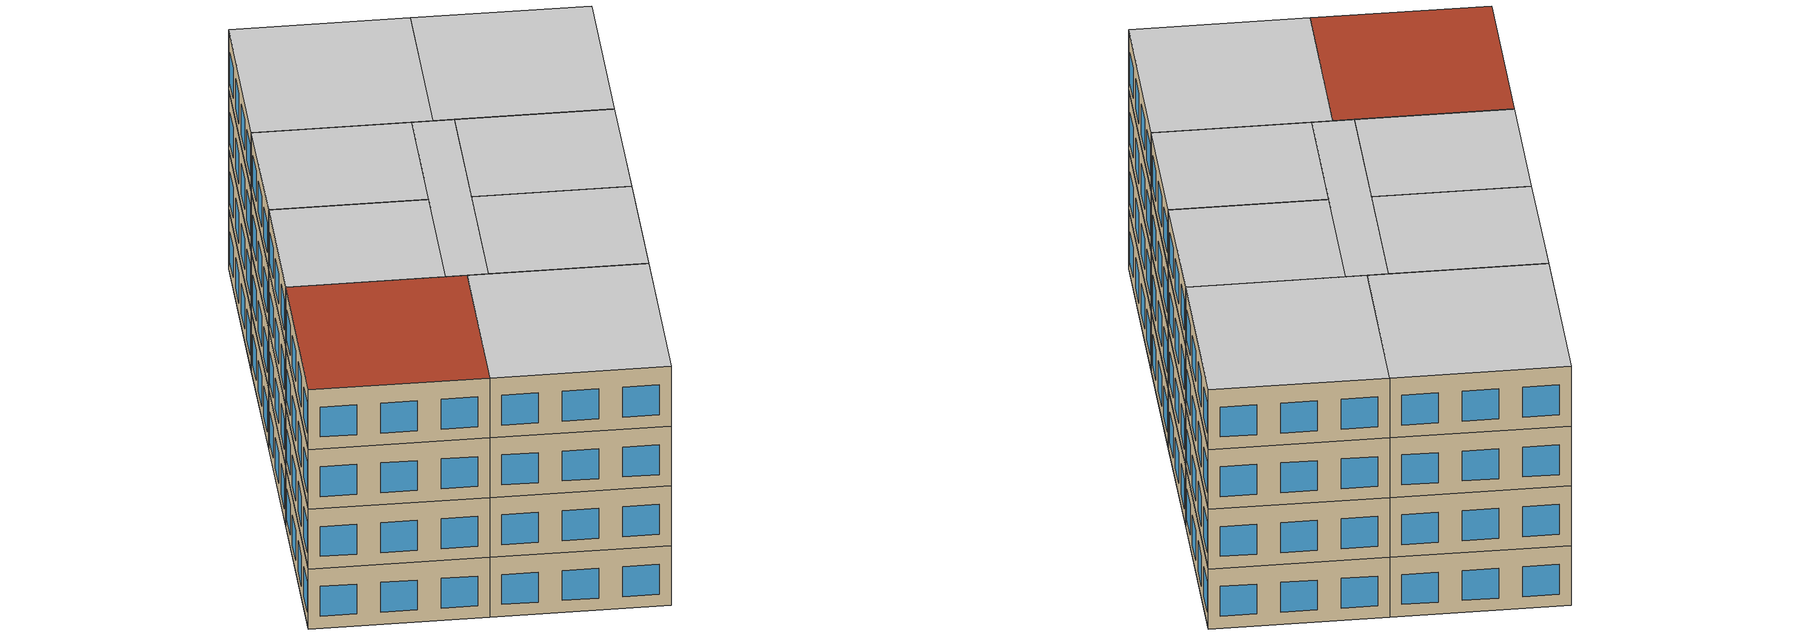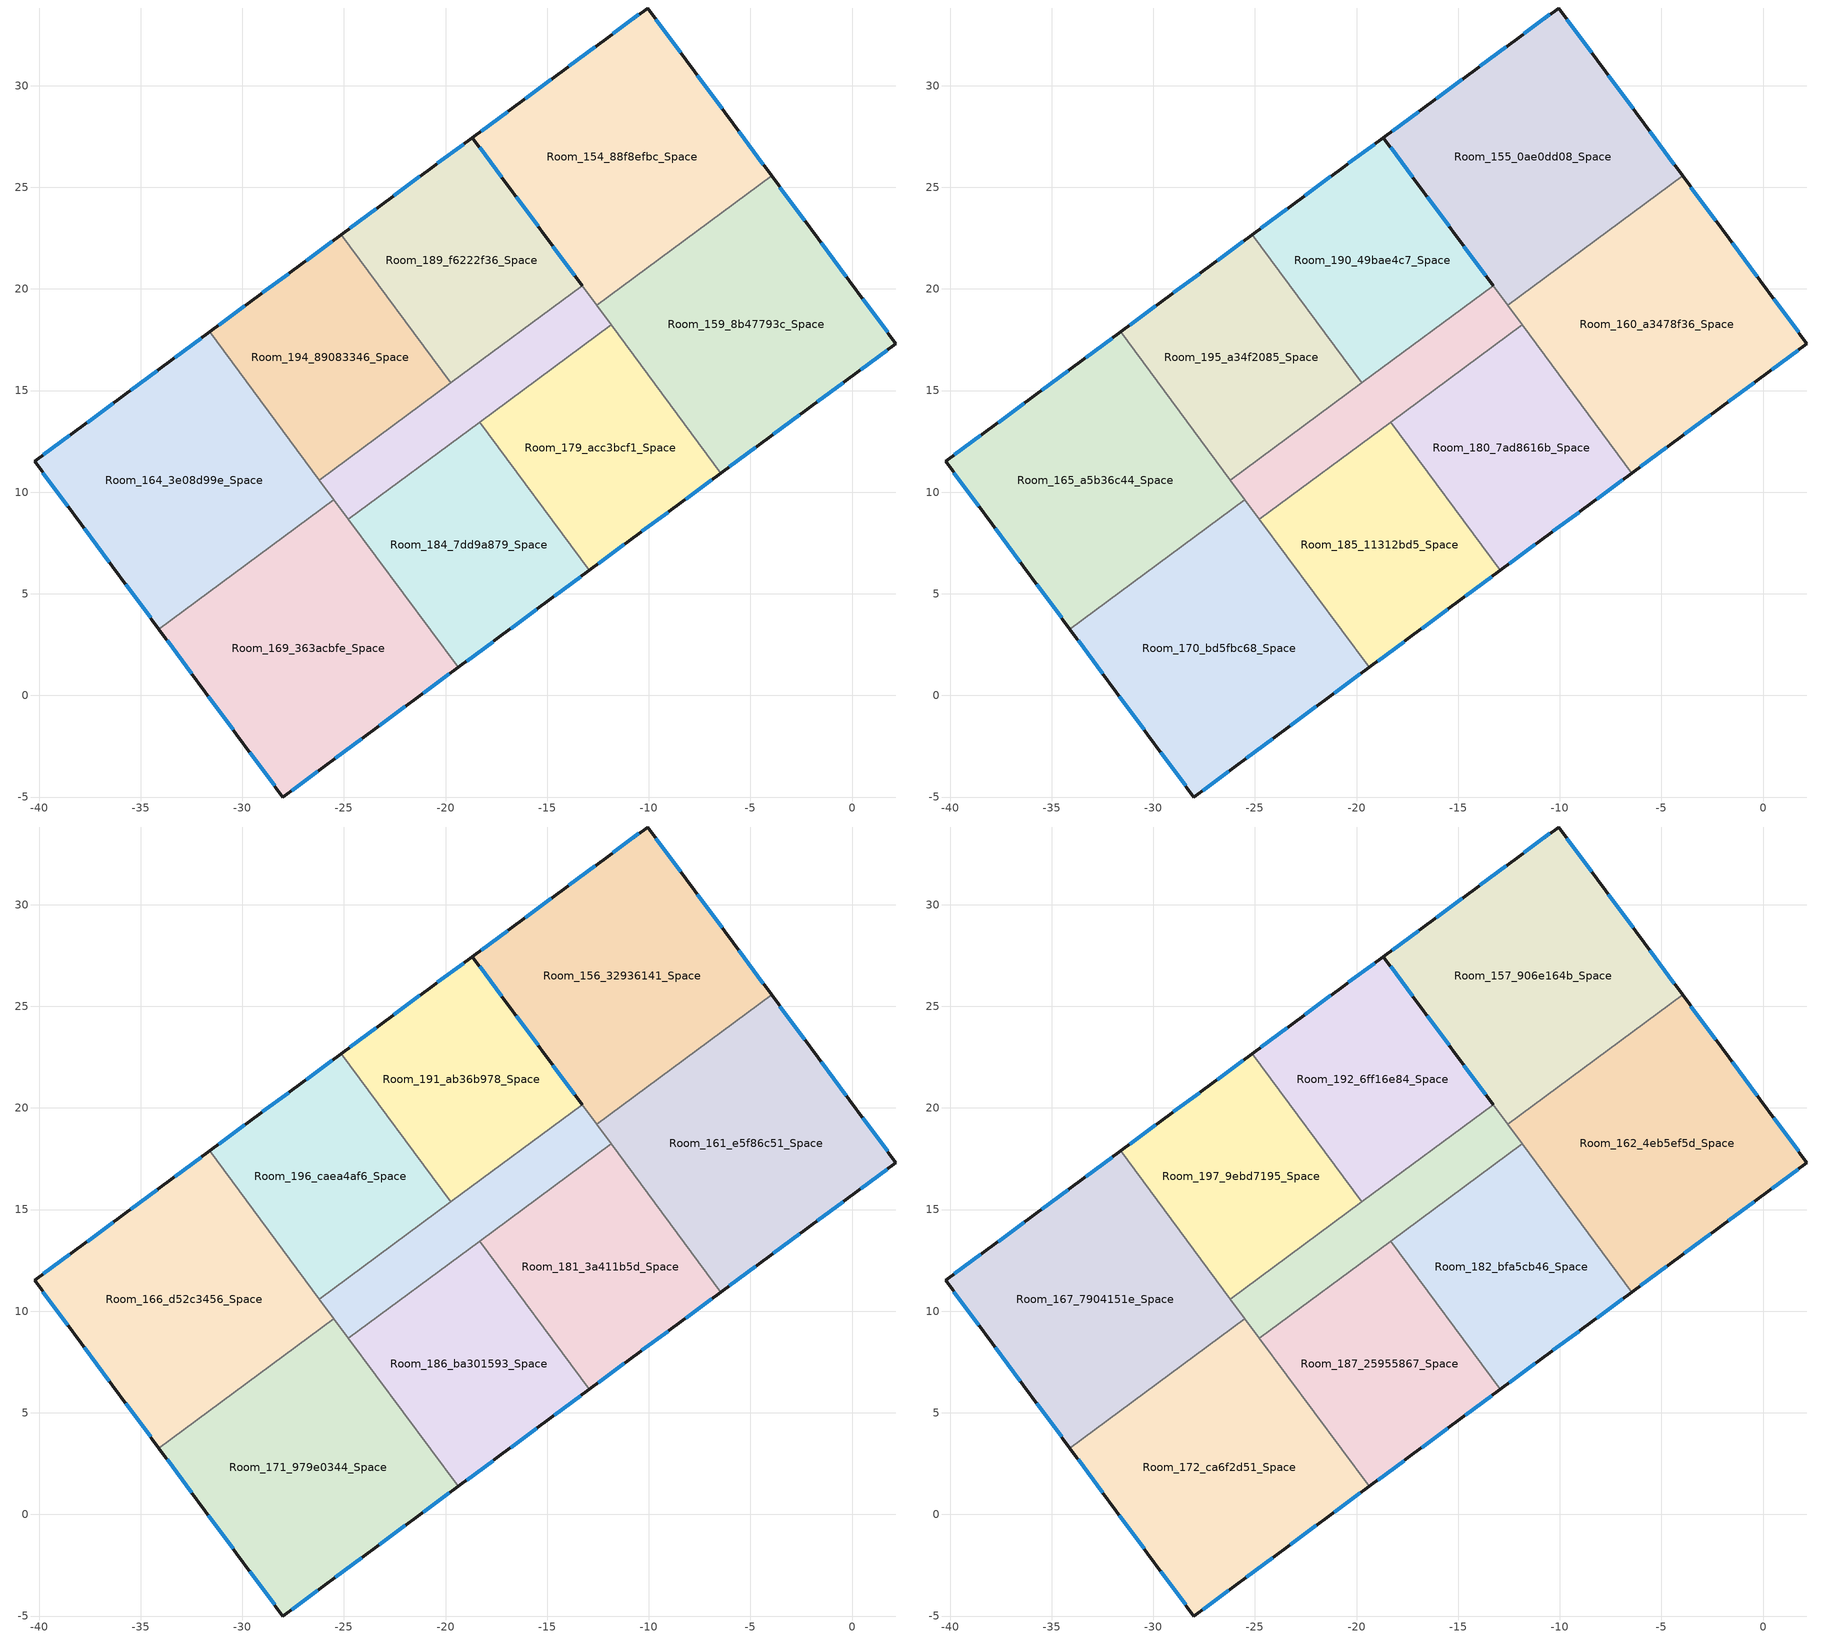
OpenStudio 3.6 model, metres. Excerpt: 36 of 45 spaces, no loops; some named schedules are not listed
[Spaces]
Room_154_88f8efbc_Space
 floor ground: -10.06,33.82 -3.95,25.56 -12.57,19.19 -18.67,27.45 z0
 wall outside: -3.95,25.56 -10.06,33.82 -18.67,27.45 -13.28,20.15 z0:4
 wall to Room_174_8eef18f5_Space: -13.28,20.15 -12.57,19.19 z0:4
 wall to Room_159_8b47793c_Space: -12.57,19.19 -3.95,25.56 z0:4
 window: -4.36,26.11 -5.58,27.76 / -6.39,28.86 -7.62,30.52 / -8.43,31.62 -9.65,33.27 / -10.49,33.5 -11.78,32.54 / -12.64,31.91 -13.94,30.95 / -14.8,30.31 -16.09,29.36 / -16.95,28.72 -18.24,27.76 / -18.31,26.96 -17.24,25.5 / -16.52,24.53 -15.44,23.07 / -14.72,22.1 -13.64,20.64 z0.8:2.8
Room_159_8b47793c_Space
 floor ground: -3.95,25.56 2.16,17.31 -6.46,10.93 -12.57,19.19 z0
 wall outside: -6.46,10.93 2.16,17.31 -3.95,25.56 z0:4
 wall to Room_179_acc3bcf1_Space: -11.85,18.22 -6.46,10.93 z0:4
 wall to Room_174_8eef18f5_Space: -12.57,19.19 -11.85,18.22 z0:4
 window: 1.75,17.86 0.53,19.51 / -0.29,20.61 -1.51,22.26 / -2.32,23.36 -3.54,25.01 / -6.03,11.25 -4.74,12.21 / -3.87,12.84 -2.58,13.8 / -1.72,14.44 -0.43,15.39 / 0.43,16.03 1.73,16.99 z0.8:2.8
Room_164_3e08d99e_Space
 floor ground: -31.6,17.89 -25.49,9.63 -34.11,3.26 -40.21,11.51 z0
 wall outside: -31.6,17.89 -40.21,11.51 -34.11,3.26 z0:4
 wall to Room_174_8eef18f5_Space: -25.49,9.63 -26.2,10.59 z0:4
 wall to Room_169_363acbfe_Space: -34.11,3.26 -25.49,9.63 z0:4
 wall to Room_194_89083346_Space: -26.2,10.59 -31.6,17.89 z0:4
 window: -39.81,10.96 -38.59,9.31 / -37.77,8.21 -36.55,6.56 / -35.74,5.46 -34.51,3.81 / -32.03,17.57 -33.32,16.61 / -34.18,15.97 -35.48,15.02 / -36.34,14.38 -37.63,13.43 / -38.49,12.79 -39.78,11.83 z0.8:2.8
Room_169_363acbfe_Space
 floor ground: -25.49,9.63 -19.38,1.37 -28,-5 -34.11,3.26 z0
 wall outside: -34.11,3.26 -28,-5 -19.38,1.37 z0:4
 wall to Room_184_7dd9a879_Space: -19.38,1.37 -24.78,8.66 z0:4
 wall to Room_174_8eef18f5_Space: -24.78,8.66 -25.49,9.63 z0:4
 window: -33.7,2.71 -32.48,1.05 / -31.66,-0.05 -30.44,-1.7 / -29.63,-2.8 -28.41,-4.45 / -27.57,-4.68 -26.28,-3.73 / -25.42,-3.09 -24.12,-2.13 / -23.26,-1.5 -21.97,-0.54 / -21.11,0.1 -19.82,1.05 z0.8:2.8
Room_174_8eef18f5_Space
 floor ground: -13.28,20.15 -11.85,18.22 -24.78,8.66 -26.2,10.59 z0
 wall to Room_194_89083346_Space: -19.74,15.37 -26.2,10.59 z0:4
 wall to Room_189_f6222f36_Space: -13.28,20.15 -19.74,15.37 z0:4
 wall to Room_184_7dd9a879_Space: -24.78,8.66 -18.32,13.44 z0:4
 wall to Room_179_acc3bcf1_Space: -18.32,13.44 -11.85,18.22 z0:4
Room_179_acc3bcf1_Space
 floor ground: -11.85,18.22 -6.46,10.93 -12.92,6.15 -18.32,13.44 z0
 wall outside: -12.92,6.15 -6.46,10.93 z0:4
 wall to Room_184_7dd9a879_Space: -18.32,13.44 -12.92,6.15 z0:4
 window: -12.49,6.47 -11.2,7.43 / -10.34,8.06 -9.04,9.02 / -8.18,9.66 -6.89,10.61 z0.8:2.8
Room_184_7dd9a879_Space
 floor ground: -18.32,13.44 -12.92,6.15 -19.38,1.37 -24.78,8.66 z0
 wall outside: -19.38,1.37 -12.92,6.15 z0:4
 window: -18.95,1.69 -17.66,2.65 / -16.8,3.28 -15.51,4.24 / -14.64,4.88 -13.35,5.83 z0.8:2.8
Room_189_f6222f36_Space
 floor ground: -18.67,27.45 -13.28,20.15 -19.74,15.37 -25.14,22.67 z0
 wall outside: -13.28,20.15 -18.67,27.45 -25.14,22.67 z0:4
 wall to Room_194_89083346_Space: -25.14,22.67 -19.74,15.37 z0:4
 window: -19.11,27.13 -20.4,26.17 / -21.26,25.53 -22.55,24.58 / -23.41,23.94 -24.71,22.98 / -13.64,20.64 -14.72,22.1 / -15.44,23.07 -16.52,24.53 / -17.24,25.5 -18.31,26.96 z0.8:2.8
Room_194_89083346_Space
 floor ground: -25.14,22.67 -19.74,15.37 -26.2,10.59 -31.6,17.89 z0
 wall outside: -25.14,22.67 -31.6,17.89 z0:4
 window: -25.57,22.35 -26.86,21.39 / -27.72,20.75 -29.01,19.8 / -29.87,19.16 -31.17,18.21 z0.8:2.8
Room_155_0ae0dd08_Space
 floor to Room_154_88f8efbc_Space: -10.06,33.82 -3.95,25.56 -12.57,19.19 -18.67,27.45 z4
 wall outside: -3.95,25.56 -10.06,33.82 -18.67,27.45 -13.28,20.15 z4:8
 wall to Room_175_80535c83_Space: -13.28,20.15 -12.57,19.19 z4:8
 wall to Room_160_a3478f36_Space: -12.57,19.19 -3.95,25.56 z4:8
 window: -4.36,26.11 -5.58,27.76 / -6.39,28.86 -7.62,30.52 / -8.43,31.62 -9.65,33.27 / -10.49,33.5 -11.78,32.54 / -12.64,31.91 -13.94,30.95 / -14.8,30.31 -16.09,29.36 / -16.95,28.72 -18.24,27.76 / -18.31,26.96 -17.24,25.5 / -16.52,24.53 -15.44,23.07 / -14.72,22.1 -13.64,20.64 z4.8:6.8
Room_160_a3478f36_Space
 floor to Room_159_8b47793c_Space: -3.95,25.56 2.16,17.31 -6.46,10.93 -12.57,19.19 z4
 wall outside: -6.46,10.93 2.16,17.31 -3.95,25.56 z4:8
 wall to Room_180_7ad8616b_Space: -11.85,18.22 -6.46,10.93 z4:8
 wall to Room_175_80535c83_Space: -12.57,19.19 -11.85,18.22 z4:8
 window: 1.75,17.86 0.53,19.51 / -0.29,20.61 -1.51,22.26 / -2.32,23.36 -3.54,25.01 / -6.03,11.25 -4.74,12.21 / -3.87,12.84 -2.58,13.8 / -1.72,14.44 -0.43,15.39 / 0.43,16.03 1.73,16.99 z4.8:6.8
Room_165_a5b36c44_Space
 floor to Room_164_3e08d99e_Space: -31.6,17.89 -25.49,9.63 -34.11,3.26 -40.21,11.51 z4
 wall outside: -31.6,17.89 -40.21,11.51 -34.11,3.26 z4:8
 wall to Room_175_80535c83_Space: -25.49,9.63 -26.2,10.59 z4:8
 wall to Room_170_bd5fbc68_Space: -34.11,3.26 -25.49,9.63 z4:8
 wall to Room_195_a34f2085_Space: -26.2,10.59 -31.6,17.89 z4:8
 window: -39.81,10.96 -38.59,9.31 / -37.77,8.21 -36.55,6.56 / -35.74,5.46 -34.51,3.81 / -32.03,17.57 -33.32,16.61 / -34.18,15.97 -35.48,15.02 / -36.34,14.38 -37.63,13.43 / -38.49,12.79 -39.78,11.83 z4.8:6.8
Room_170_bd5fbc68_Space
 floor to Room_169_363acbfe_Space: -25.49,9.63 -19.38,1.37 -28,-5 -34.11,3.26 z4
 wall outside: -34.11,3.26 -28,-5 -19.38,1.37 z4:8
 wall to Room_185_11312bd5_Space: -19.38,1.37 -24.78,8.66 z4:8
 wall to Room_175_80535c83_Space: -24.78,8.66 -25.49,9.63 z4:8
 window: -33.7,2.71 -32.48,1.05 / -31.66,-0.05 -30.44,-1.7 / -29.63,-2.8 -28.41,-4.45 / -27.57,-4.68 -26.28,-3.73 / -25.42,-3.09 -24.12,-2.13 / -23.26,-1.5 -21.97,-0.54 / -21.11,0.1 -19.82,1.05 z4.8:6.8
Room_175_80535c83_Space
 floor to Room_174_8eef18f5_Space: -13.28,20.15 -11.85,18.22 -24.78,8.66 -26.2,10.59 z4
 wall to Room_195_a34f2085_Space: -19.74,15.37 -26.2,10.59 z4:8
 wall to Room_190_49bae4c7_Space: -13.28,20.15 -19.74,15.37 z4:8
 wall to Room_185_11312bd5_Space: -24.78,8.66 -18.32,13.44 z4:8
 wall to Room_180_7ad8616b_Space: -18.32,13.44 -11.85,18.22 z4:8
Room_180_7ad8616b_Space
 floor to Room_179_acc3bcf1_Space: -11.85,18.22 -6.46,10.93 -12.92,6.15 -18.32,13.44 z4
 wall outside: -12.92,6.15 -6.46,10.93 z4:8
 wall to Room_185_11312bd5_Space: -18.32,13.44 -12.92,6.15 z4:8
 window: -12.49,6.47 -11.2,7.43 / -10.34,8.06 -9.04,9.02 / -8.18,9.66 -6.89,10.61 z4.8:6.8
Room_185_11312bd5_Space
 floor to Room_184_7dd9a879_Space: -18.32,13.44 -12.92,6.15 -19.38,1.37 -24.78,8.66 z4
 wall outside: -19.38,1.37 -12.92,6.15 z4:8
 window: -18.95,1.69 -17.66,2.65 / -16.8,3.28 -15.51,4.24 / -14.64,4.88 -13.35,5.83 z4.8:6.8
Room_190_49bae4c7_Space
 floor to Room_189_f6222f36_Space: -18.67,27.45 -13.28,20.15 -19.74,15.37 -25.14,22.67 z4
 wall outside: -13.28,20.15 -18.67,27.45 -25.14,22.67 z4:8
 wall to Room_195_a34f2085_Space: -25.14,22.67 -19.74,15.37 z4:8
 window: -13.64,20.64 -14.72,22.1 / -15.44,23.07 -16.52,24.53 / -17.24,25.5 -18.31,26.96 / -19.11,27.13 -20.4,26.17 / -21.26,25.53 -22.55,24.58 / -23.41,23.94 -24.71,22.98 z4.8:6.8
Room_195_a34f2085_Space
 floor to Room_194_89083346_Space: -25.14,22.67 -19.74,15.37 -26.2,10.59 -31.6,17.89 z4
 wall outside: -25.14,22.67 -31.6,17.89 z4:8
 window: -25.57,22.35 -26.86,21.39 / -27.72,20.75 -29.01,19.8 / -29.87,19.16 -31.17,18.21 z4.8:6.8
Room_156_32936141_Space
 floor to Room_155_0ae0dd08_Space: -10.06,33.82 -3.95,25.56 -12.57,19.19 -18.67,27.45 z8
 wall outside: -3.95,25.56 -10.06,33.82 -18.67,27.45 -13.28,20.15 z8:12
 wall to Room_176_02cfd04b_Space: -13.28,20.15 -12.57,19.19 z8:12
 wall to Room_161_e5f86c51_Space: -12.57,19.19 -3.95,25.56 z8:12
 window: -4.36,26.11 -5.58,27.76 / -6.39,28.86 -7.62,30.52 / -8.43,31.62 -9.65,33.27 / -10.49,33.5 -11.78,32.54 / -12.64,31.91 -13.94,30.95 / -14.8,30.31 -16.09,29.36 / -16.95,28.72 -18.24,27.76 / -18.31,26.96 -17.24,25.5 / -16.52,24.53 -15.44,23.07 / -14.72,22.1 -13.64,20.64 z8.8:10.8
Room_161_e5f86c51_Space
 floor to Room_160_a3478f36_Space: -3.95,25.56 2.16,17.31 -6.46,10.93 -12.57,19.19 z8
 wall outside: -6.46,10.93 2.16,17.31 -3.95,25.56 z8:12
 wall to Room_181_3a411b5d_Space: -11.85,18.22 -6.46,10.93 z8:12
 wall to Room_176_02cfd04b_Space: -12.57,19.19 -11.85,18.22 z8:12
 window: 1.75,17.86 0.53,19.51 / -0.29,20.61 -1.51,22.26 / -2.32,23.36 -3.54,25.01 / -6.03,11.25 -4.74,12.21 / -3.87,12.84 -2.58,13.8 / -1.72,14.44 -0.43,15.39 / 0.43,16.03 1.73,16.99 z8.8:10.8
Room_166_d52c3456_Space
 floor to Room_165_a5b36c44_Space: -31.6,17.89 -25.49,9.63 -34.11,3.26 -40.21,11.51 z8
 wall outside: -31.6,17.89 -40.21,11.51 -34.11,3.26 z8:12
 wall to Room_176_02cfd04b_Space: -25.49,9.63 -26.2,10.59 z8:12
 wall to Room_171_979e0344_Space: -34.11,3.26 -25.49,9.63 z8:12
 wall to Room_196_caea4af6_Space: -26.2,10.59 -31.6,17.89 z8:12
 window: -39.81,10.96 -38.59,9.31 / -37.77,8.21 -36.55,6.56 / -35.74,5.46 -34.51,3.81 / -32.03,17.57 -33.32,16.61 / -34.18,15.97 -35.48,15.02 / -36.34,14.38 -37.63,13.43 / -38.49,12.79 -39.78,11.83 z8.8:10.8
Room_171_979e0344_Space
 floor to Room_170_bd5fbc68_Space: -25.49,9.63 -19.38,1.37 -28,-5 -34.11,3.26 z8
 wall outside: -34.11,3.26 -28,-5 -19.38,1.37 z8:12
 wall to Room_186_ba301593_Space: -19.38,1.37 -24.78,8.66 z8:12
 wall to Room_176_02cfd04b_Space: -24.78,8.66 -25.49,9.63 z8:12
 window: -33.7,2.71 -32.48,1.05 / -31.66,-0.05 -30.44,-1.7 / -29.63,-2.8 -28.41,-4.45 / -27.57,-4.68 -26.28,-3.73 / -25.42,-3.09 -24.12,-2.13 / -23.26,-1.5 -21.97,-0.54 / -21.11,0.1 -19.82,1.05 z8.8:10.8
Room_176_02cfd04b_Space
 floor to Room_175_80535c83_Space: -13.28,20.15 -11.85,18.22 -24.78,8.66 -26.2,10.59 z8
 wall to Room_196_caea4af6_Space: -19.74,15.37 -26.2,10.59 z8:12
 wall to Room_191_ab36b978_Space: -13.28,20.15 -19.74,15.37 z8:12
 wall to Room_186_ba301593_Space: -24.78,8.66 -18.32,13.44 z8:12
 wall to Room_181_3a411b5d_Space: -18.32,13.44 -11.85,18.22 z8:12
Room_181_3a411b5d_Space
 floor to Room_180_7ad8616b_Space: -11.85,18.22 -6.46,10.93 -12.92,6.15 -18.32,13.44 z8
 wall outside: -12.92,6.15 -6.46,10.93 z8:12
 wall to Room_186_ba301593_Space: -18.32,13.44 -12.92,6.15 z8:12
 window: -12.49,6.47 -11.2,7.43 / -10.34,8.06 -9.04,9.02 / -8.18,9.66 -6.89,10.61 z8.8:10.8
Room_186_ba301593_Space
 floor to Room_185_11312bd5_Space: -18.32,13.44 -12.92,6.15 -19.38,1.37 -24.78,8.66 z8
 wall outside: -19.38,1.37 -12.92,6.15 z8:12
 window: -18.95,1.69 -17.66,2.65 / -16.8,3.28 -15.51,4.24 / -14.64,4.88 -13.35,5.83 z8.8:10.8
Room_191_ab36b978_Space
 floor to Room_190_49bae4c7_Space: -18.67,27.45 -13.28,20.15 -19.74,15.37 -25.14,22.67 z8
 wall outside: -13.28,20.15 -18.67,27.45 -25.14,22.67 z8:12
 wall to Room_196_caea4af6_Space: -25.14,22.67 -19.74,15.37 z8:12
 window: -13.64,20.64 -14.72,22.1 / -15.44,23.07 -16.52,24.53 / -17.24,25.5 -18.31,26.96 / -19.11,27.13 -20.4,26.17 / -21.26,25.53 -22.55,24.58 / -23.41,23.94 -24.71,22.98 z8.8:10.8
Room_196_caea4af6_Space
 floor to Room_195_a34f2085_Space: -25.14,22.67 -19.74,15.37 -26.2,10.59 -31.6,17.89 z8
 wall outside: -25.14,22.67 -31.6,17.89 z8:12
 window: -25.57,22.35 -26.86,21.39 / -27.72,20.75 -29.01,19.8 / -29.87,19.16 -31.17,18.21 z8.8:10.8
Room_157_906e164b_Space
 floor to Room_156_32936141_Space: -10.06,33.82 -3.95,25.56 -12.57,19.19 -18.67,27.45 z12
 wall outside: -3.95,25.56 -10.06,33.82 -18.67,27.45 -13.28,20.15 z12:16
 wall to Room_177_49199912_Space: -13.28,20.15 -12.57,19.19 z12:16
 wall to Room_162_4eb5ef5d_Space: -12.57,19.19 -3.95,25.56 z12:16
 window: -4.36,26.11 -5.58,27.76 / -6.39,28.86 -7.62,30.52 / -8.43,31.62 -9.65,33.27 / -10.49,33.5 -11.78,32.54 / -12.64,31.91 -13.94,30.95 / -14.8,30.31 -16.09,29.36 / -16.95,28.72 -18.24,27.76 / -18.31,26.96 -17.24,25.5 / -16.52,24.53 -15.44,23.07 / -14.72,22.1 -13.64,20.64 z12.8:14.8
 ceiling to Room_158_72c3b06a_Space: -18.67,27.45 -12.57,19.19 -3.95,25.56 -10.06,33.82 z16
Room_162_4eb5ef5d_Space
 floor to Room_161_e5f86c51_Space: -3.95,25.56 2.16,17.31 -6.46,10.93 -12.57,19.19 z12
 wall outside: -6.46,10.93 2.16,17.31 -3.95,25.56 z12:16
 wall to Room_182_bfa5cb46_Space: -11.85,18.22 -6.46,10.93 z12:16
 wall to Room_177_49199912_Space: -12.57,19.19 -11.85,18.22 z12:16
 window: 1.75,17.86 0.53,19.51 / -0.29,20.61 -1.51,22.26 / -2.32,23.36 -3.54,25.01 / -6.03,11.25 -4.74,12.21 / -3.87,12.84 -2.58,13.8 / -1.72,14.44 -0.43,15.39 / 0.43,16.03 1.73,16.99 z12.8:14.8
 ceiling to Room_163_a5130ee6_Space: -12.57,19.19 -6.46,10.93 2.16,17.31 -3.95,25.56 z16
Room_167_7904151e_Space
 floor to Room_166_d52c3456_Space: -31.6,17.89 -25.49,9.63 -34.11,3.26 -40.21,11.51 z12
 wall outside: -31.6,17.89 -40.21,11.51 -34.11,3.26 z12:16
 wall to Room_177_49199912_Space: -25.49,9.63 -26.2,10.59 z12:16
 wall to Room_172_ca6f2d51_Space: -34.11,3.26 -25.49,9.63 z12:16
 wall to Room_197_9ebd7195_Space: -26.2,10.59 -31.6,17.89 z12:16
 window: -39.81,10.96 -38.59,9.31 / -37.77,8.21 -36.55,6.56 / -35.74,5.46 -34.51,3.81 / -32.03,17.57 -33.32,16.61 / -34.18,15.97 -35.48,15.02 / -36.34,14.38 -37.63,13.43 / -38.49,12.79 -39.78,11.83 z12.8:14.8
 roof outside: -40.21,11.51 -34.11,3.26 -25.49,9.63 -31.6,17.89 z16
Room_172_ca6f2d51_Space
 floor to Room_171_979e0344_Space: -25.49,9.63 -19.38,1.37 -28,-5 -34.11,3.26 z12
 wall outside: -34.11,3.26 -28,-5 -19.38,1.37 z12:16
 wall to Room_187_25955867_Space: -19.38,1.37 -24.78,8.66 z12:16
 wall to Room_177_49199912_Space: -24.78,8.66 -25.49,9.63 z12:16
 window: -33.7,2.71 -32.48,1.05 / -31.66,-0.05 -30.44,-1.7 / -29.63,-2.8 -28.41,-4.45 / -27.57,-4.68 -26.28,-3.73 / -25.42,-3.09 -24.12,-2.13 / -23.26,-1.5 -21.97,-0.54 / -21.11,0.1 -19.82,1.05 z12.8:14.8
 ceiling to Room_173_17b56888_Space: -34.11,3.26 -28,-5 -19.38,1.37 -25.49,9.63 z16
Room_177_49199912_Space
 floor to Room_176_02cfd04b_Space: -13.28,20.15 -11.85,18.22 -24.78,8.66 -26.2,10.59 z12
 wall to Room_197_9ebd7195_Space: -19.74,15.37 -26.2,10.59 z12:16
 wall to Room_192_6ff16e84_Space: -13.28,20.15 -19.74,15.37 z12:16
 wall to Room_187_25955867_Space: -24.78,8.66 -18.32,13.44 z12:16
 wall to Room_182_bfa5cb46_Space: -18.32,13.44 -11.85,18.22 z12:16
 ceiling to Room_178_cdf0b572_Space: -26.2,10.59 -24.78,8.66 -11.85,18.22 -13.28,20.15 z16
Room_182_bfa5cb46_Space
 floor to Room_181_3a411b5d_Space: -11.85,18.22 -6.46,10.93 -12.92,6.15 -18.32,13.44 z12
 wall outside: -12.92,6.15 -6.46,10.93 z12:16
 wall to Room_187_25955867_Space: -18.32,13.44 -12.92,6.15 z12:16
 window: -12.49,6.47 -11.2,7.43 / -10.34,8.06 -9.04,9.02 / -8.18,9.66 -6.89,10.61 z12.8:14.8
 ceiling to Room_183_078b34ae_Space: -18.32,13.44 -12.92,6.15 -6.46,10.93 -11.85,18.22 z16
Room_187_25955867_Space
 floor to Room_186_ba301593_Space: -18.32,13.44 -12.92,6.15 -19.38,1.37 -24.78,8.66 z12
 wall outside: -19.38,1.37 -12.92,6.15 z12:16
 window: -18.95,1.69 -17.66,2.65 / -16.8,3.28 -15.51,4.24 / -14.64,4.88 -13.35,5.83 z12.8:14.8
 ceiling to Room_188_a551b7f9_Space: -24.78,8.66 -19.38,1.37 -12.92,6.15 -18.32,13.44 z16
Room_192_6ff16e84_Space
 floor to Room_191_ab36b978_Space: -18.67,27.45 -13.28,20.15 -19.74,15.37 -25.14,22.67 z12
 wall outside: -13.28,20.15 -18.67,27.45 -25.14,22.67 z12:16
 wall to Room_197_9ebd7195_Space: -25.14,22.67 -19.74,15.37 z12:16
 window: -13.64,20.64 -14.72,22.1 / -15.44,23.07 -16.52,24.53 / -17.24,25.5 -18.31,26.96 / -19.11,27.13 -20.4,26.17 / -21.26,25.53 -22.55,24.58 / -23.41,23.94 -24.71,22.98 z12.8:14.8
 ceiling to Room_193_7618b801_Space: -25.14,22.67 -19.74,15.37 -13.28,20.15 -18.67,27.45 z16
Room_197_9ebd7195_Space
 floor to Room_196_caea4af6_Space: -25.14,22.67 -19.74,15.37 -26.2,10.59 -31.6,17.89 z12
 wall outside: -25.14,22.67 -31.6,17.89 z12:16
 window: -25.57,22.35 -26.86,21.39 / -27.72,20.75 -29.01,19.8 / -29.87,19.16 -31.17,18.21 z12.8:14.8
 ceiling to Room_198_daeeb6d8_Space: -31.6,17.89 -26.2,10.59 -19.74,15.37 -25.14,22.67 z16
[Building]
unnamed: North Axis {deg}=0; Space Type=MURB large; Default Construction Set=Zone 20112020 6A; Default Schedule Set=MidriseApartment Apartment Schedule Set 1; Standards Building Type=MediumOffice
[Site]
Montreal Int'l: Latitude {deg}=45.47; Longitude {deg}=-73.75; Time Zone {hr}=-5; Elevation {m}=36; Terrain=City
[SizingPeriod:DesignDay] Daily Dry-Bulb Temperature Range {deltaC}=0; Barometric Pressure {Pa}=100456; Wind Speed {m/s}=2.2; Wind Direction {deg}=270; Sky Clearness=0; Day of Month=21; Month=1; Day Type=WinterDesignDay; Solar Model Indicator=ASHRAEClearSky
Name | Maximum Dry-Bulb Temperature {C} | Humidity Condition Type | Wetbulb or DewPoint at Maximum Dry-Bulb {C}
Montreal.Center-Jean.Brebeuf- Ann Htg 99.6% Condns DB | -21.6 | Wetbulb | -21.6
Montreal.Center-Jean.Brebeuf- Ann Htg 99% Condns DB | -19.1 | Wetbulb | -19.1
Montreal.Center-Jean.Brebeuf- Ann Hum_n 99.6% Condns DP=>MCDB | -20.8 | Dewpoint | -28.3
Montreal.Center-Jean.Brebeuf- Ann Hum_n 99% Condns DP=>MCDB | -18.3 | Dewpoint | -25.6
[Site:WaterMainsTemperature]
Calculation Method=CorrelationFromWeatherFile
[ClimateZones]
Climate Zone Institution Name 1=ASHRAE; Climate Zone Document Name 1=ANSI/ASHRAE Standard 169; Climate Zone Document Year 1=2006; Climate Zone Value 1=6A; Climate Zone Institution Name 2=CEC; Climate Zone Document Name 2=California Climate Zone Descriptions; Climate Zone Document Year 2=1995
[Material]
Name | Roughness | Thickness {m} | Conductivity {W/m-K} | Density {kg/m3} | Specific Heat {J/kg-K} | Thermal Absorptance | Solar Absorptance | Visible Absorptance
Generic HW Concrete | MediumRough | 0.2 | 1.95 | 2240 | 900 | 0.9 | 0.8 | 0.8
G05 25mm wood 3 | MediumSmooth | 0.0254 | 0.15 | 608 | 1630 | 0.9 | 0.5 | 0.5
4 in. Normalweight Concrete Floor 1 | MediumRough | 0.1016 | 2.31 | 2322 | 832 | 0.9 | 0.7 | 0.7
1IN Stucco 1 | Smooth | 0.0253 | 0.6918 | 1858 | 837 | 0.9 | 0.7 | 0.92
8IN CONCRETE HW RefBldg 1 | Rough | 0.2032 | 1.311 | 2240 | 836.8 | 0.9 | 0.7 | 0.7
1/2IN Gypsum 1 | Smooth | 0.0127 | 0.16 | 784.9 | 830 | 0.9 | 0.4 | 0.4
100mm Normalweight concrete floor 1 | MediumSmooth | 0.1016 | 2.31 | 2322 | 832
G01 13mm gypsum board 1 | Smooth | 0.0127 | 0.16 | 800 | 1090 | 0.9 | 0.7 | 0.5
6 in. Normalweight Concrete Floor 2 | MediumRough | 0.1524 | 2.31 | 2322 | 832 | 0.9 | 0.7 | 0.7
F08 Metal surface 1; Metal Roof Surface 2 | Smooth | 0.0008 | 45.28 | 7824 | 500 | 0.9 | 0.7 | 0.7
Roof Membrane 1 | VeryRough | 0.0095 | 0.16 | 1121.29 | 1460 | 0.9 | 0.7 | 0.7
[WindowMaterial:SimpleGlazingSystem]
Name | U-Factor {W/m2-K} | Solar Heat Gain Coefficient | Visible Transmittance
Customized Fenestration:: cond=0.220 tvis=0.441 tsol=0.279; Customized Fenestration:: cond=0.220 tvis=0.294 tsol=0.332; Customized Fenestration:: cond=0.220 tvis=0.898 tsol=0.837 | 2.2 | 0.6 | 0.21
Fenestration U=1.96 0.4 | 1.96 | 0.4 | 0.4
Fenestration U=2.38 0.4 | 2.38 | 0.4 | 0.4
[Material:NoMass] Thermal Absorptance=0.9; Solar Absorptance=0.7
Name | Roughness | Thermal Resistance {m2-K/W} | Visible Absorptance
Typical Insulation R-13.06 1 | Smooth | 5.20402 | 0.7
Typical Carpet Pad 1 | Smooth | 0.21648 | 0.8
Typical Insulation R-10.11 1 | Smooth | 3.77764 | 0.7
CP02 CARPET PAD 2 | VeryRough | 0.21648 | 0.8
Typical Carpet Pad 3 | Smooth | 3.45515 | 0.8
Typical Insulation R-0.58 1 | Smooth | 0.454528 | 0.7
Typical Insulation R-1.15 1 | Smooth | 0.454545 | 0.7
Typical Insulation U=0.183 | Smooth | 5.46 | 0.7
[WindowMaterial:Glazing]
Clear 3mm 2: Optical Data Type=SpectralAverage; Thickness {m}=0.003; Solar Transmittance at Normal Incidence=0.837; Front Side Solar Reflectance at Normal Incidence=0.075; Back Side Solar Reflectance at Normal Incidence=0.075; Visible Transmittance at Normal Incidence=0.898; Front Side Visible Reflectance at Normal Incidence=0.081; Back Side Visible Reflectance at Normal Incidence=0.081; Infrared Transmittance at Normal Incidence=0; Front Side Infrared Hemispherical Emissivity=0.84; Back Side Infrared Hemispherical Emissivity=0.84; Conductivity {W/m-K}=0.9; Dirt Correction Factor for Solar and Visible Transmittance=1; Solar Diffusing=No
[Construction]
Customized opaque construction {43577338-bb1a-47c1-a31a-39af3f5bfda6} to conductance of 0.247: 1IN Stucco 1, 8IN CONCRETE HW RefBldg 1, Typical Insulation R-10.11 1, 1/2IN Gypsum 1
Typical Interior Floor 1: 100mm Normalweight concrete floor 1, CP02 CARPET PAD 2
Typical Interior Wall 1: G01 13mm gypsum board 1, G01 13mm gypsum board 1
Typical Interior Ceiling 1: CP02 CARPET PAD 2, 100mm Normalweight concrete floor 1
Customized opaque construction {4e7b71c1-5be2-4431-8ce4-cf987089d090} to conductance of 0.284: 6 in. Normalweight Concrete Floor 2, Typical Carpet Pad 3
Customized opaque construction {1d419b8d-d461-492a-92d8-f46981addb7c} to conductance of 2.2: F08 Metal surface 1, Typical Insulation R-0.58 1
Customized Fenestration: cond=0.220 tvis=0.441 tsol=0.279: Customized Fenestration:: cond=0.220 tvis=0.441 tsol=0.279
Customized opaque construction {bc588554-639a-4cee-8ce8-916022afe59b} to conductance of 2.2: Typical Insulation R-1.15 1
Customized Fenestration: cond=0.220 tvis=0.294 tsol=0.332: Customized Fenestration:: cond=0.220 tvis=0.294 tsol=0.332
Typical Interior Window 1: Clear 3mm 2
Typical Interior Door 2; Typical Interior Partition 6: G05 25mm wood 3
Customized opaque construction {aa5b39cb-99df-4bbb-a3fc-e586428a340d} to conductance of 0.183 1: Typical Insulation R-13.06 1, 4 in. Normalweight Concrete Floor 1, Typical Carpet Pad 1
Customized Fenestration: u=1.96: Fenestration U=1.96 0.4
Customized Fenestration: cond=0.220 tvis=0.898 tsol=0.837 3: Customized Fenestration:: cond=0.220 tvis=0.898 tsol=0.837
Typical IEAD Roof 20112019 6A: Roof Membrane 1, Typical Insulation U=0.183, Metal Roof Surface 2
Generic Ground Slab 6A 20112020: Typical Insulation U=0.183, Generic HW Concrete
Customized Fenestration: u=2.38: Fenestration U=2.38 0.4
[DefaultConstructionSet]
Zone 20112020 6A: Default Exterior Surface Constructions=NECB 2011 - HighApt - NECB HDD Method at climate 11; Default Interior Surface Constructions=Default Surface Constructions 1686; Default Ground Contact Surface Constructions=NECB 2011 - HighApt - NECB HDD Method at climate 12; Default Exterior SubSurface Constructions=NECB 2011 - HighApt - NECB HDD Method at climate 13; Default Interior SubSurface Constructions=Default Sub Surface Constructions 1122; Interior Partition Construction=Typical Interior Partition 6
[DefaultSurfaceConstructions]
Name | Floor Construction | Wall Construction | Roof Ceiling Construction
NECB 2011 - HighApt - NECB HDD Method at climate 11 | Customized opaque construction {aa5b39cb-99df-4bbb-a3fc-e586428a340d} to conductance of 0.183 1 | Customized opaque construction {43577338-bb1a-47c1-a31a-39af3f5bfda6} to conductance of 0.247 | Typical IEAD Roof 20112019 6A
Default Surface Constructions 1686 | Typical Interior Floor 1 | Typical Interior Wall 1 | Typical Interior Ceiling 1
NECB 2011 - HighApt - NECB HDD Method at climate 12 | Generic Ground Slab 6A 20112020 | Generic Ground Slab 6A 20112020 | Customized opaque construction {4e7b71c1-5be2-4431-8ce4-cf987089d090} to conductance of 0.284
[DefaultSubSurfaceConstructions]
Name | Fixed Window Construction | Operable Window Construction | Door Construction | Glass Door Construction | Overhead Door Construction | Skylight Construction | Tubular Daylight Dome Construction | Tubular Daylight Diffuser Construction
NECB 2011 - HighApt - NECB HDD Method at climate 11 | Customized Fenestration: u=1.96 | Customized Fenestration: u=1.96 | Customized opaque construction {1d419b8d-d461-492a-92d8-f46981addb7c} to conductance of 2.2 | Customized Fenestration: cond=0.220 tvis=0.441 tsol=0.279 | Customized opaque construction {bc588554-639a-4cee-8ce8-916022afe59b} to conductance of 2.2 | Customized Fenestration: cond=0.220 tvis=0.294 tsol=0.332 | Customized Fenestration: cond=0.220 tvis=0.898 tsol=0.837 3 | Customized Fenestration: cond=0.220 tvis=0.898 tsol=0.837 3
NECB 2011 - HighApt - NECB HDD Method at climate 13 | Customized Fenestration: u=2.38 | Customized Fenestration: u=2.38 | Customized opaque construction {1d419b8d-d461-492a-92d8-f46981addb7c} to conductance of 2.2 | Customized Fenestration: u=2.38 | Customized opaque construction {bc588554-639a-4cee-8ce8-916022afe59b} to conductance of 2.2 | Customized Fenestration: cond=0.220 tvis=0.294 tsol=0.332 | Customized Fenestration: cond=0.220 tvis=0.898 tsol=0.837 3 | Customized Fenestration: cond=0.220 tvis=0.898 tsol=0.837 3
Default Sub Surface Constructions 1122 | Typical Interior Window 1 | Typical Interior Window 1 | Typical Interior Door 2
[SpaceType] Design Specification Outdoor Air Object=MidriseApartment Apartment Ventilation
Name | Default Schedule Set
MURB large; MURB small | MidriseApartment Apartment Schedule Set 1
MURB lobby | MidriseApartment Corridor Schedule Set
[DesignSpecification:OutdoorAir]
MidriseApartment Apartment Ventilation: Outdoor Air Method=Sum; Outdoor Air Flow per Person {m3/s-person}=0.0169901
[Space]
Name | Space Type | Building Story | Thermal Zone
Room_154_88f8efbc_Space | MURB large | Floor1 | Room_154_88f8efbc
Room_155_0ae0dd08_Space | MURB large | Floor2 | Room_155_0ae0dd08
Room_156_32936141_Space | MURB large | Floor3 | Room_156_32936141
Room_157_906e164b_Space | MURB large | Floor4 | Room_157_906e164b
Room_159_8b47793c_Space | MURB large | Floor1 | Room_159_8b47793c
Room_160_a3478f36_Space | MURB large | Floor2 | Room_160_a3478f36
Room_161_e5f86c51_Space | MURB large | Floor3 | Room_161_e5f86c51
Room_162_4eb5ef5d_Space | MURB large | Floor4 | Room_162_4eb5ef5d
Room_164_3e08d99e_Space | MURB large | Floor1 | Room_164_3e08d99e
Room_165_a5b36c44_Space | MURB large | Floor2 | Room_165_a5b36c44
Room_166_d52c3456_Space | MURB large | Floor3 | Room_166_d52c3456
Room_167_7904151e_Space | MURB large | Floor4 | Room_167_7904151e
Room_169_363acbfe_Space | MURB large | Floor1 | Room_169_363acbfe
Room_170_bd5fbc68_Space | MURB large | Floor2 | Room_170_bd5fbc68
Room_171_979e0344_Space | MURB large | Floor3 | Room_171_979e0344
Room_172_ca6f2d51_Space | MURB large | Floor4 | Room_172_ca6f2d51
Room_174_8eef18f5_Space | MURB lobby | Floor1 | Room_174_8eef18f5
Room_175_80535c83_Space | MURB lobby | Floor2 | Room_175_80535c83
Room_176_02cfd04b_Space | MURB lobby | Floor3 | Room_176_02cfd04b
Room_177_49199912_Space | MURB lobby | Floor4 | Room_177_49199912
Room_179_acc3bcf1_Space | MURB small | Floor1 | Room_179_acc3bcf1
Room_180_7ad8616b_Space | MURB small | Floor2 | Room_180_7ad8616b
Room_181_3a411b5d_Space | MURB small | Floor3 | Room_181_3a411b5d
Room_182_bfa5cb46_Space | MURB small | Floor4 | Room_182_bfa5cb46
Room_184_7dd9a879_Space | MURB small | Floor1 | Room_184_7dd9a879
Room_185_11312bd5_Space | MURB small | Floor2 | Room_185_11312bd5
Room_186_ba301593_Space | MURB small | Floor3 | Room_186_ba301593
Room_187_25955867_Space | MURB small | Floor4 | Room_187_25955867
Room_189_f6222f36_Space | MURB small | Floor1 | Room_189_f6222f36
Room_190_49bae4c7_Space | MURB small | Floor2 | Room_190_49bae4c7
Room_191_ab36b978_Space | MURB small | Floor3 | Room_191_ab36b978
Room_192_6ff16e84_Space | MURB small | Floor4 | Room_192_6ff16e84
Room_194_89083346_Space | MURB small | Floor1 | Room_194_89083346
Room_195_a34f2085_Space | MURB small | Floor2 | Room_195_a34f2085
Room_196_caea4af6_Space | MURB small | Floor3 | Room_196_caea4af6
Room_197_9ebd7195_Space | MURB small | Floor4 | Room_197_9ebd7195
[ThermalZone] Ceiling Height {m}=4; Use Ideal Air Loads=No
Name | Volume {m3} | Thermostat
Room_154_88f8efbc | 440.214 | LargeOffice Building_Setpoint
Room_155_0ae0dd08 | 440.214 | LargeOffice Building_Setpoint 1
Room_156_32936141 | 440.214 | LargeOffice Building_Setpoint 2
Room_157_906e164b | 440.214 | LargeOffice Building_Setpoint 3
Room_159_8b47793c | 440.223 | LargeOffice Building_Setpoint 5
Room_160_a3478f36 | 440.223 | LargeOffice Building_Setpoint 6
Room_161_e5f86c51 | 440.223 | LargeOffice Building_Setpoint 7
Room_162_4eb5ef5d | 440.223 | LargeOffice Building_Setpoint 8
Room_164_3e08d99e | 440.214 | LargeOffice Building_Setpoint 10
Room_165_a5b36c44 | 440.214 | LargeOffice Building_Setpoint 11
Room_166_d52c3456 | 440.214 | LargeOffice Building_Setpoint 12
Room_167_7904151e | 440.214 | LargeOffice Building_Setpoint 13
Room_169_363acbfe | 440.223 | LargeOffice Building_Setpoint 15
Room_170_bd5fbc68 | 440.223 | LargeOffice Building_Setpoint 16
Room_171_979e0344 | 440.223 | LargeOffice Building_Setpoint 17
Room_172_ca6f2d51 | 440.223 | LargeOffice Building_Setpoint 18
Room_174_8eef18f5 | 154.328 | LargeOffice Building_Setpoint 20
Room_175_80535c83 | 154.328 | LargeOffice Building_Setpoint 21
Room_176_02cfd04b | 154.328 | LargeOffice Building_Setpoint 22
Room_177_49199912 | 154.328 | LargeOffice Building_Setpoint 23
Room_179_acc3bcf1 | 291.629 | LargeOffice Building_Setpoint 25
Room_180_7ad8616b | 291.629 | LargeOffice Building_Setpoint 26
Room_181_3a411b5d | 291.629 | LargeOffice Building_Setpoint 27
Room_182_bfa5cb46 | 291.629 | LargeOffice Building_Setpoint 28
Room_184_7dd9a879 | 291.629 | LargeOffice Building_Setpoint 30
Room_185_11312bd5 | 291.629 | LargeOffice Building_Setpoint 31
Room_186_ba301593 | 291.629 | LargeOffice Building_Setpoint 32
Room_187_25955867 | 291.629 | LargeOffice Building_Setpoint 33
Room_189_f6222f36 | 291.578 | LargeOffice Building_Setpoint 35
Room_190_49bae4c7 | 291.578 | LargeOffice Building_Setpoint 36
Room_191_ab36b978 | 291.578 | LargeOffice Building_Setpoint 37
Room_192_6ff16e84 | 291.578 | LargeOffice Building_Setpoint 38
Room_194_89083346 | 291.578 | LargeOffice Building_Setpoint 40
Room_195_a34f2085 | 291.578 | LargeOffice Building_Setpoint 41
Room_196_caea4af6 | 291.578 | LargeOffice Building_Setpoint 42
Room_197_9ebd7195 | 291.578 | LargeOffice Building_Setpoint 43
[BuildingStory]
Floor1; Floor2; Floor3; Floor4
[ThermostatSetpoint:DualSetpoint] Heating Setpoint Temperature Schedule=NECB-G-Thermostat Setpoint-Heating; Cooling Setpoint Temperature Schedule=NECB-G-Thermostat Setpoint-Cooling
LargeOffice Building_Setpoint; LargeOffice Building_Setpoint 1; LargeOffice Building_Setpoint 2; LargeOffice Building_Setpoint 3; LargeOffice Building_Setpoint 5; LargeOffice Building_Setpoint 6; LargeOffice Building_Setpoint 7; LargeOffice Building_Setpoint 8; LargeOffice Building_Setpoint 10; LargeOffice Building_Setpoint 11; LargeOffice Building_Setpoint 12; LargeOffice Building_Setpoint 13; LargeOffice Building_Setpoint 15; LargeOffice Building_Setpoint 16; LargeOffice Building_Setpoint 17; LargeOffice Building_Setpoint 18; LargeOffice Building_Setpoint 20; LargeOffice Building_Setpoint 21; LargeOffice Building_Setpoint 22; LargeOffice Building_Setpoint 23; LargeOffice Building_Setpoint 25; LargeOffice Building_Setpoint 26; LargeOffice Building_Setpoint 27; LargeOffice Building_Setpoint 28; LargeOffice Building_Setpoint 30; LargeOffice Building_Setpoint 31; LargeOffice Building_Setpoint 32; LargeOffice Building_Setpoint 33; LargeOffice Building_Setpoint 35; LargeOffice Building_Setpoint 36; LargeOffice Building_Setpoint 37; LargeOffice Building_Setpoint 38; LargeOffice Building_Setpoint 40; LargeOffice Building_Setpoint 41; LargeOffice Building_Setpoint 42; LargeOffice Building_Setpoint 43
[WaterUse:Equipment:Definition] Peak Flow Rate {m3/s}=1e-06; Target Temperature Schedule=60.0C Hot Water; Sensible Fraction Schedule=0.2 Hot Water Sensible Fraction; Latent Fraction Schedule=0.05 Hot Water Latent Fraction
LargeOffice Building_Service Hot Water..Room_156_32936141; MURB_Service Hot Water GENERAL; LargeOffice Building_Service Hot Water..Room_159_8b47793c; LargeOffice Building_Service Hot Water..Room_160_a3478f36; LargeOffice Building_Service Hot Water..Room_161_e5f86c51; LargeOffice Building_Service Hot Water..Room_162_4eb5ef5d; LargeOffice Building_Service Hot Water..Room_164_3e08d99e; LargeOffice Building_Service Hot Water..Room_165_a5b36c44; LargeOffice Building_Service Hot Water..Room_166_d52c3456; LargeOffice Building_Service Hot Water..Room_167_7904151e; LargeOffice Building_Service Hot Water..Room_169_363acbfe; LargeOffice Building_Service Hot Water..Room_170_bd5fbc68; LargeOffice Building_Service Hot Water..Room_171_979e0344; LargeOffice Building_Service Hot Water..Room_172_ca6f2d51; LargeOffice Building_Service Hot Water..Room_174_8eef18f5; LargeOffice Building_Service Hot Water..Room_175_80535c83; LargeOffice Building_Service Hot Water..Room_176_02cfd04b; LargeOffice Building_Service Hot Water..Room_177_49199912; LargeOffice Building_Service Hot Water..Room_179_acc3bcf1; LargeOffice Building_Service Hot Water..Room_180_7ad8616b; LargeOffice Building_Service Hot Water..Room_181_3a411b5d; LargeOffice Building_Service Hot Water..Room_182_bfa5cb46; LargeOffice Building_Service Hot Water..Room_184_7dd9a879; LargeOffice Building_Service Hot Water..Room_185_11312bd5; LargeOffice Building_Service Hot Water..Room_186_ba301593; LargeOffice Building_Service Hot Water..Room_187_25955867; LargeOffice Building_Service Hot Water..Room_189_f6222f36; LargeOffice Building_Service Hot Water..Room_190_49bae4c7; LargeOffice Building_Service Hot Water..Room_191_ab36b978; LargeOffice Building_Service Hot Water..Room_192_6ff16e84; LargeOffice Building_Service Hot Water..Room_194_89083346; LargeOffice Building_Service Hot Water..Room_195_a34f2085; LargeOffice Building_Service Hot Water..Room_196_caea4af6; LargeOffice Building_Service Hot Water..Room_197_9ebd7195
[WaterUse:Equipment] Flow Rate Fraction Schedule=LargeOffice Building_Service Hot Water Schedule
Name | Water Use Equipment Definition | Space
Water Fixture Floor 3 Room 156 | LargeOffice Building_Service Hot Water..Room_156_32936141 | Room_156_32936141_Space
LargeOffice Building_Service Hot Water..Room_157_906e164b | MURB_Service Hot Water GENERAL | Room_157_906e164b_Space
Water Fixture Floor 1 Room 159 | LargeOffice Building_Service Hot Water..Room_159_8b47793c | Room_159_8b47793c_Space
Water Fixture Floor 2 Room 160 | LargeOffice Building_Service Hot Water..Room_160_a3478f36 | Room_160_a3478f36_Space
Water Fixture Floor 3 Room 161 | LargeOffice Building_Service Hot Water..Room_161_e5f86c51 | Room_161_e5f86c51_Space
Water Fixture Floor 4 Room 162 | LargeOffice Building_Service Hot Water..Room_162_4eb5ef5d | Room_162_4eb5ef5d_Space
Water Fixture Floor 1 Room 164 | LargeOffice Building_Service Hot Water..Room_164_3e08d99e | Room_164_3e08d99e_Space
Water Fixture Floor 2 Room 165 | LargeOffice Building_Service Hot Water..Room_165_a5b36c44 | Room_165_a5b36c44_Space
Water Fixture Floor 3 Room 166 | LargeOffice Building_Service Hot Water..Room_166_d52c3456 | Room_166_d52c3456_Space
Water Fixture Floor 4 Room 167 | LargeOffice Building_Service Hot Water..Room_167_7904151e | Room_167_7904151e_Space
Water Fixture Floor 1 Room 169 | LargeOffice Building_Service Hot Water..Room_169_363acbfe | Room_169_363acbfe_Space
Water Fixture Floor 2 Room 170 | LargeOffice Building_Service Hot Water..Room_170_bd5fbc68 | Room_170_bd5fbc68_Space
Water Fixture Floor 3 Room 171 | LargeOffice Building_Service Hot Water..Room_171_979e0344 | Room_171_979e0344_Space
Water Fixture Floor 4 Room 172 | LargeOffice Building_Service Hot Water..Room_172_ca6f2d51 | Room_172_ca6f2d51_Space
LargeOffice Building_Service Hot Water..Room_174_8eef18f5 | LargeOffice Building_Service Hot Water..Room_174_8eef18f5 | Room_174_8eef18f5_Space
LargeOffice Building_Service Hot Water..Room_175_80535c83 | LargeOffice Building_Service Hot Water..Room_175_80535c83 | Room_175_80535c83_Space
LargeOffice Building_Service Hot Water..Room_176_02cfd04b | LargeOffice Building_Service Hot Water..Room_176_02cfd04b | Room_176_02cfd04b_Space
LargeOffice Building_Service Hot Water..Room_177_49199912 | LargeOffice Building_Service Hot Water..Room_177_49199912 | Room_177_49199912_Space
Water Fixture Floor 5 Room 174 | LargeOffice Building_Service Hot Water..Room_179_acc3bcf1 | Room_179_acc3bcf1_Space
Water Fixture Floor 2 Room 180 | LargeOffice Building_Service Hot Water..Room_180_7ad8616b | Room_180_7ad8616b_Space
Water Fixture Floor 3 Room 181 | LargeOffice Building_Service Hot Water..Room_181_3a411b5d | Room_181_3a411b5d_Space
Water Fixture Floor 4 Room 182 | LargeOffice Building_Service Hot Water..Room_182_bfa5cb46 | Room_182_bfa5cb46_Space
Water Fixture Floor 1 Room 184 | LargeOffice Building_Service Hot Water..Room_184_7dd9a879 | Room_184_7dd9a879_Space
Water Fixture Floor 2 Room 185 | LargeOffice Building_Service Hot Water..Room_185_11312bd5 | Room_185_11312bd5_Space
Water Fixture Floor 3 Room 186 | LargeOffice Building_Service Hot Water..Room_186_ba301593 | Room_186_ba301593_Space
Water Fixture Floor 4 Room 187 | LargeOffice Building_Service Hot Water..Room_187_25955867 | Room_187_25955867_Space
Water Fixture Floor 1 Room 189 | LargeOffice Building_Service Hot Water..Room_189_f6222f36 | Room_189_f6222f36_Space
Water Fixture Floor 2 Room 190 | LargeOffice Building_Service Hot Water..Room_190_49bae4c7 | Room_190_49bae4c7_Space
Water Fixture Floor 3 Room 191 | LargeOffice Building_Service Hot Water..Room_191_ab36b978 | Room_191_ab36b978_Space
Water Fixture Floor 4 Room 192 | LargeOffice Building_Service Hot Water..Room_192_6ff16e84 | Room_192_6ff16e84_Space
Water Fixture Floor 1 Room 194 | LargeOffice Building_Service Hot Water..Room_194_89083346 | Room_194_89083346_Space
Water Fixture Floor 2 Room 195 | LargeOffice Building_Service Hot Water..Room_195_a34f2085 | Room_195_a34f2085_Space
Water Fixture Floor 3 Room 196 | LargeOffice Building_Service Hot Water..Room_196_caea4af6 | Room_196_caea4af6_Space
Water Fixture Floor 4 Room 197 | LargeOffice Building_Service Hot Water..Room_197_9ebd7195 | Room_197_9ebd7195_Space
[DefaultScheduleSet]
Name | Number of People Schedule | People Activity Level Schedule | Electric Equipment Schedule | Hot Water Equipment Schedule | Infiltration Schedule | Lighting Schedule
MidriseApartment Apartment Schedule Set 1 | MidriseApartment Apartment Occ | MidriseApartment Activity | MURB Appliances and lighting | MURB hot water equipment schedule | MidriseApartment Infil
MidriseApartment Corridor Schedule Set |  |  | ApartmentMidRise BLDG_ELEVATORS Pre2004 |  | MidriseApartment Infil 1 | MidriseApartment Corridor Light
[People:Definition]
MidriseApartment Apartment People Definition: Number of People Calculation Method=People/Area; People per Space Floor Area {person/m2}=0.0283091; Fraction Radiant=0.3
[ElectricEquipment:Definition]
MidriseApartment Apartment Elec Equip Definition: Design Level Calculation Method=Watts/Area; Watts per Space Floor Area {W/m2}=8.15; Fraction Latent=0; Fraction Radiant=0.5; Fraction Lost=0
[People] People Definition=MidriseApartment Apartment People Definition; Multiplier=1
Name | Space or SpaceType
People 1 | MURB large
People 2 | MURB small
[ElectricEquipment] Electric Equipment Definition=MidriseApartment Apartment Elec Equip Definition
Name | Space or SpaceType
Electric Equipment 1 | MURB large
Electric Equipment 2 | MURB small
[Schedule:Ruleset]
Name | Default Day Schedule | Summer Design Day Schedule | Winter Design Day Schedule | Holiday Schedule
LargeOffice Building_Service Hot Water Schedule | LargeOffice Building_Service Hot Water Schedule_Sunday | LargeOffice Building_Service Hot Water Schedule_SmrDsn 1 | LargeOffice Building_Service Hot Water Schedule_WntrDsn 1 | LargeOffice Building_Service Hot Water Schedule_Hol 1
MidriseApartment Apartment Occ | MidriseApartment Apartment Occ Default | MidriseApartment Apartment Occ Summer Design Day | MidriseApartment Apartment Occ Winter Design Day
MidriseApartment Activity | MidriseApartment Activity Default | MidriseApartment Activity Summer Design Day | MidriseApartment Activity Winter Design Day
MURB Appliances and lighting | Medium Office Lighting All Other Days Schedule | Medium Office Lighting Summer Design Day Schedule 1 | Medium Office Lighting Winter Design Day Schedule 1
MURB hot water equipment schedule | Medium Office Hot Water Equipment Default Schedule 1 | Medium Office Hot Water Equipment Summer Design Day Schedule 2 | Medium Office Hot Water Equipment Winter Design Day Schedule 2
MidriseApartment Infil | MidriseApartment Infil Default | MidriseApartment Infil Summer Design Day | MidriseApartment Infil Winter Design Day
MidriseApartment Corridor Light | MidriseApartment Corridor Light Default | MidriseApartment Corridor Light Summer Design Day | MidriseApartment Corridor Light Winter Design Day
ApartmentMidRise BLDG_ELEVATORS Pre2004 | ApartmentMidRise BLDG_ELEVATORS Pre2004 Default
MidriseApartment Infil 1 | MidriseApartment Infil Default 1 | MidriseApartment Infil Summer Design Day 1 | MidriseApartment Infil Winter Design Day 1
NECB-G-Thermostat Setpoint-Heating | NECB-G-Thermostat Setpoint-Heating Default
NECB-G-Thermostat Setpoint-Cooling | NECB-G-Thermostat Setpoint-Cooling Default
[Schedule:Day]
MidriseApartment Apartment Occ Default; MidriseApartment Apartment Occ Summer Design Day; MidriseApartment Apartment Occ Winter Design Day: 7, 0, 1, 8, 0, 0.85, 9, 0, 0.39, 16, 0, 0.25, 17, 0, 0.3, 18, 0, 0.52, 21, 0, 0.87, 24, 0, 1
MidriseApartment Activity Default; MidriseApartment Activity Summer Design Day; MidriseApartment Activity Winter Design Day: 24, 0, 120
Medium Office Lighting All Other Days Schedule: 24, 0, 0.05
Medium Office Lighting Summer Design Day Schedule 1: 6, 0, 1, 24, 0, 0
Medium Office Lighting Winter Design Day Schedule 1: 24, 0, 0
Medium Office Hot Water Equipment Default Schedule 1: 1, 0, 0.04, 2, 0, 0.04, 3, 0, 0.04, 4, 0, 0.04, 5, 0, 0.04, 6, 0, 0.07, 7, 0, 0.04, 8, 0, 0.04, 9, 0, 0.04, 10, 0, 0.04, 11, 0, 0.04, 12, 0, 0.06, 13, 0, 0.06, 14, 0, 0.09, 15, 0, 0.06, 16, 0, 0.04, 17, 0, 0.04, 18, 0, 0.04, 19, 0, 0.04, 20, 0, 0.04, 21, 0, 0.04, 22, 0, 0.07, 23, 0, 0.04, 24, 0, 0.04
[Schedule:Rule] Schedule Ruleset=MURB Appliances and lighting
Name | Rule Order | Day Schedule | Apply Friday | Apply Monday | Apply Tuesday | Apply Wednesday | Apply Thursday | Apply Saturday | Apply Sunday
MURB Friday | 0 | MURB Friday schedule | Yes
MURB Weekday | 1 | MURB Weekday |  | Yes | Yes | Yes | Yes | No
MURB Weekend | 2 | MURB Weekend schedule | No | No | No | No | No | Yes | Yes
